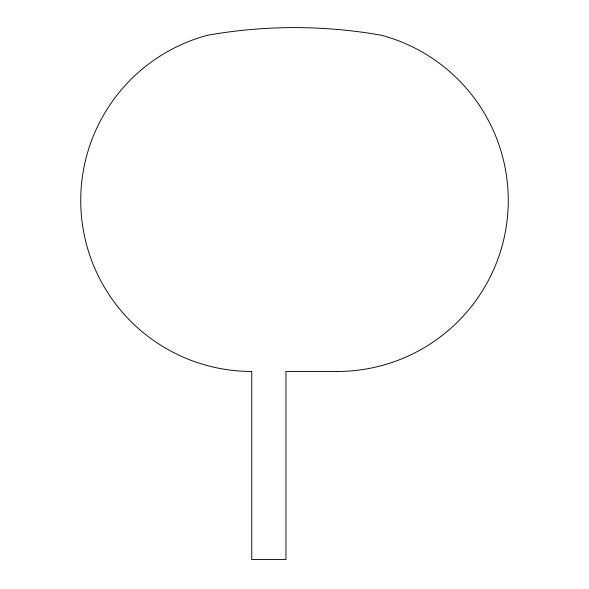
<?xml version="1.0" encoding="UTF-8"?>
<svg xmlns="http://www.w3.org/2000/svg" width="589" height="589" viewBox="0 0 589 589"><rect width="100%" height="100%" fill="white"/><g stroke="black" fill="none" stroke-linecap="round" stroke-linejoin="round"><path stroke-width="0.88" d="M337.247 371.453L285.952 371.453L285.952 559.55L251.753 559.55L251.753 371.453A171.001 171.001 0 0 1 207.49 35.274A497.558 497.558 0 0 1 381.51 35.274A171.001 171.001 0 0 1 337.247 371.453"/></g></svg>
